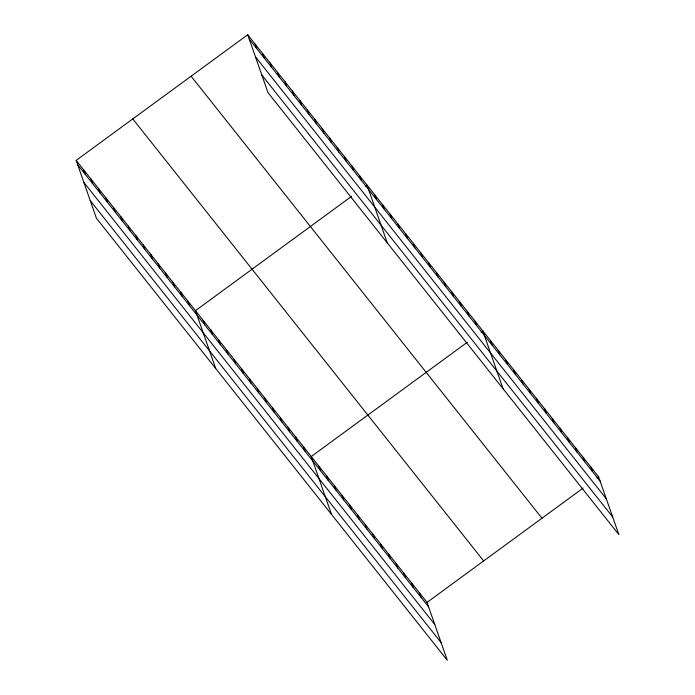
<?xml version="1.0" encoding="UTF-8"?>
<svg xmlns="http://www.w3.org/2000/svg" width="695" height="695" viewBox="0 0 695 695"><rect width="100%" height="100%" fill="white"/><g stroke="black" fill="none" stroke-linecap="round" stroke-linejoin="round"><path stroke-width="1.04" d="M76.155 160.389L427.034 602.409L447.285 660.25L96.414 218.23L76.155 160.389L247.715 34.75L598.586 476.77L618.845 534.611L267.966 92.591L247.715 34.75M351.566 196.346L195.451 310.674L215.711 368.515M365.292 186.295L367.012 185.035L387.263 242.885M467.361 342.209L311.238 456.537L331.498 514.387M481.079 332.158L482.799 330.898L503.058 388.748M427.034 602.409L583.148 488.072M596.875 478.021L598.586 476.77M249.262 39.181L600.141 481.201M255.439 56.808L606.309 498.828M261.798 74.973L612.669 516.984M191.099 76.207L541.97 518.227M132.771 118.923L483.642 560.943M77.71 164.819L428.58 606.839M83.878 182.446L434.757 624.466M90.237 200.603L441.117 642.623M590.872 467.04L592.418 471.479M583.148 457.319L584.703 461.749M575.425 447.597L576.98 452.028M567.711 437.867L569.266 442.307M559.988 428.146L561.543 432.577M552.273 418.425L553.819 422.855M544.55 408.695L546.105 413.134M536.835 398.973L538.382 403.404M529.112 389.252L530.667 393.683M521.398 379.522L522.944 383.953M513.674 369.801L515.23 374.231M505.951 360.08L507.506 364.51M498.237 350.349L499.792 354.78M490.514 340.628L492.069 345.059M475.076 321.177L476.631 325.608M467.361 311.456L468.908 315.886M459.638 301.726L461.193 306.165M451.924 292.004L453.47 296.435M444.201 282.283L445.756 286.714M436.486 272.553L438.032 276.992M428.763 262.832L430.318 267.262M421.04 253.11L422.595 257.541M413.325 243.38L414.88 247.82M405.602 233.659L407.157 238.09M397.887 223.938L399.443 228.368M390.164 214.208L391.719 218.638M382.45 204.486L383.996 208.917M374.727 194.756L376.282 199.196M359.55 175.644L361.105 180.075M352.096 166.253L353.651 170.683M344.642 156.862L346.197 161.292M337.188 147.462L338.734 151.901M329.725 138.07L331.28 142.501M322.272 128.679L323.827 133.11M314.818 119.288L316.373 123.719M307.364 109.897L308.91 114.328M299.901 100.497L301.456 104.936M292.447 91.106L294.002 95.536M284.993 81.715L286.548 86.145M277.54 72.323L279.086 76.754M270.077 62.932L271.632 67.363M262.623 53.532L264.178 57.972M255.169 44.141L256.724 48.572M419.311 592.679L420.866 597.109M411.596 582.957L413.143 587.388M403.873 573.236L405.428 577.667M396.15 563.506L397.705 567.937M388.435 553.785L389.991 558.215M380.712 544.055L382.267 548.494M372.998 534.333L374.553 538.764M365.275 524.612L366.83 529.043M357.56 514.882L359.107 519.321M349.837 505.161L351.392 509.591M342.122 495.439L343.669 499.87M334.399 485.709L335.954 490.149M326.685 475.988L328.231 480.419M318.962 466.267L320.517 470.697M303.524 446.816L305.079 451.246M295.801 437.094L297.356 441.525M288.086 427.364L289.641 431.795M280.363 417.643L281.918 422.073M272.649 407.913L274.195 412.352M264.925 398.192L266.48 402.622M257.211 388.47L258.757 392.901M249.488 378.74L251.043 383.18M241.773 369.019L243.32 373.45M234.05 359.298L235.605 363.728M226.327 349.568L227.882 354.007M218.612 339.846L220.167 344.277M210.889 330.125L212.444 334.556M203.175 320.395L204.73 324.834M187.998 301.283L189.553 305.713M180.544 291.891L182.09 296.322M173.09 282.491L174.636 286.931M165.627 273.1L167.182 277.531M158.173 263.709L159.728 268.14M150.719 254.318L152.266 258.748M143.257 244.927L144.812 249.357M135.803 235.527L137.358 239.966M128.349 226.136L129.904 230.566M120.895 216.744L122.442 221.175M113.433 207.353L114.988 211.784M105.979 197.962L107.534 202.393M98.525 188.562L100.08 193.001M91.071 179.171L92.617 183.602M83.608 169.78L85.164 174.21"/></g></svg>
